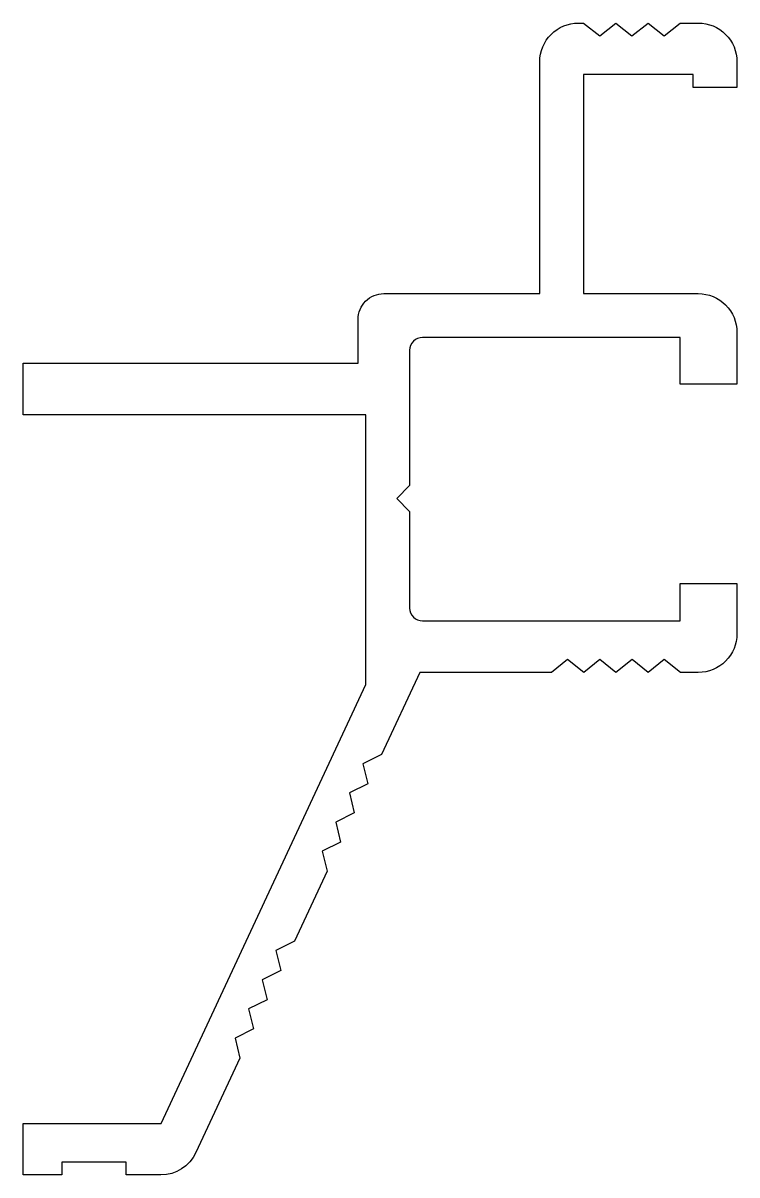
# Model space of a CAD drawing. Extents: x 833.1 to 860.8, y 549.4 to 594.1.
import ezdxf

# ---------------------------------------------------------------- set-up
doc = ezdxf.new("R2010")
doc.units = 0
doc.layers.get('0').update_dxf_attribs({"linetype": 'CONTINUOUS'})

msp = doc.modelspace()

# ---------------------------------------------------------------- linework, layer by layer
msp.add_lwpolyline([(860.759, 570.394, -0.414214), (859.259, 568.894), (858.564, 568.894), (857.939, 569.394), (857.314, 568.894), (856.689, 569.394), (856.064, 568.894), (855.439, 569.394), (854.814, 568.894), (854.189, 569.394), (853.564, 568.894), (848.452, 568.894), (846.966, 565.707), (846.248, 565.352), (846.437, 564.574), (845.72, 564.219), (845.909, 563.442), (845.192, 563.086), (845.381, 562.309), (844.664, 561.954), (844.853, 561.176), (843.59, 558.468), (842.867, 558.102), (843.057, 557.324), (842.339, 556.969), (842.528, 556.191), (841.811, 555.836), (842, 555.058), (841.283, 554.703), (841.472, 553.925), (839.762, 550.26, -0.291473), (838.403, 549.394), (837.059, 549.394), (837.059, 549.894), (834.559, 549.894), (834.559, 549.394), (833.059, 549.394), (833.059, 551.394), (838.415, 551.394), (846.359, 568.428), (846.359, 578.894), (833.059, 578.894), (833.059, 580.894), (846.059, 580.894), (846.059, 582.594, -0.414214), (847.059, 583.594), (853.109, 583.594), (853.109, 592.594, -0.414214), (854.609, 594.094), (854.809, 594.094), (855.434, 593.594), (856.059, 594.094), (856.684, 593.594), (857.309, 594.094), (857.934, 593.594), (858.559, 594.094), (859.259, 594.094, -0.414214), (860.759, 592.594), (860.759, 591.594), (859.059, 591.594), (859.059, 592.094), (854.809, 592.094), (854.809, 583.594), (859.259, 583.594, -0.414214), (860.759, 582.094), (860.759, 580.084), (858.559, 580.084), (858.559, 581.894), (848.559, 581.894, 0.414214), (848.059, 581.394), (848.059, 576.144), (847.559, 575.644), (848.059, 575.144), (848.059, 571.394, 0.414214), (848.559, 570.894), (858.559, 570.894), (858.559, 572.344), (860.759, 572.344)], format="xyb", close=True)

doc.saveas('drawing.dxf')
